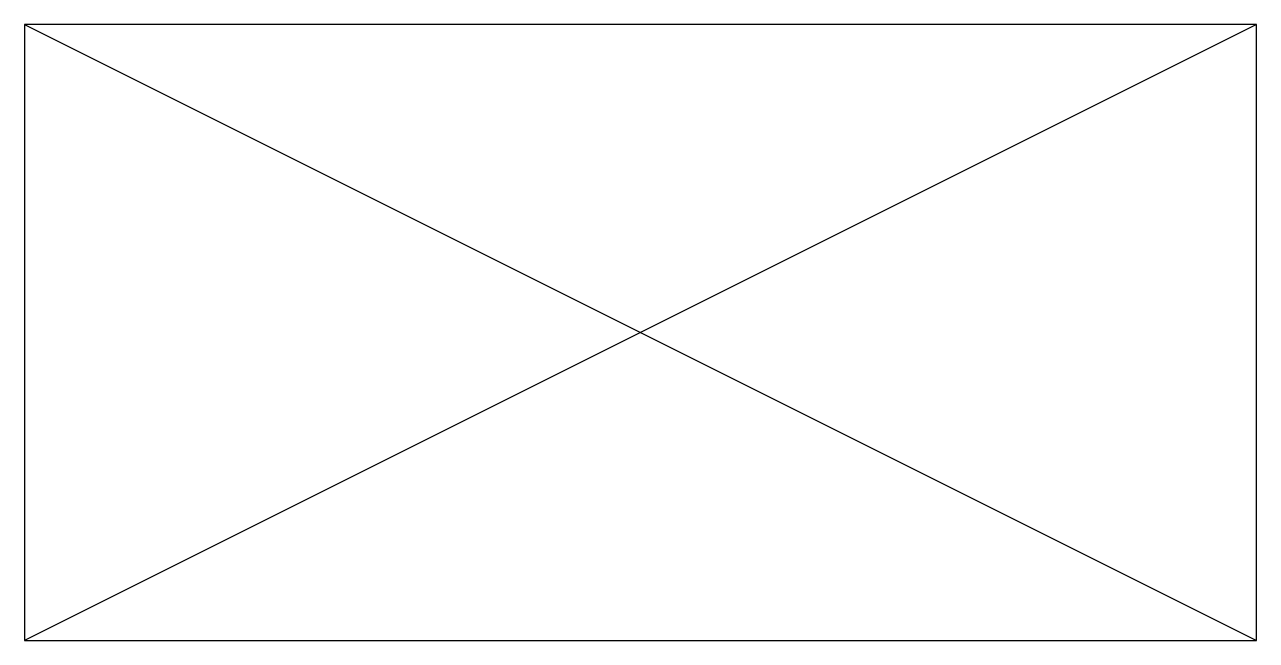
# Model space of a CAD drawing. Header units: millimetres. Extents: x -3 to 3, y 0 to 3.
import ezdxf

# ---------------------------------------------------------------- set-up
doc = ezdxf.new("R2010")
doc.units = ezdxf.units.MM
doc.layers.add('jidou1', color=3, linetype='Continuous')

# ---------------------------------------------------------------- blocks, each defined once
blk = doc.blocks.new('p07h')
at = {"layer": 'jidou1', "color": 3, "linetype": 'Continuous'}
for p, q in [((3, 3), (-3, 0)), ((-3, 3), (3, 0))]:
    blk.add_line(p, q, dxfattribs=at)
blk.add_lwpolyline([(-3, 0), (3, 0), (3, 3), (-3, 3)], close=True, dxfattribs=at)

msp = doc.modelspace()

# ---------------------------------------------------------------- block references
at = {"layer": 'jidou1', "color": 3, "linetype": 'Continuous'}
msp.add_blockref('p07h', (0, 0), dxfattribs=at)

doc.saveas('drawing.dxf')
